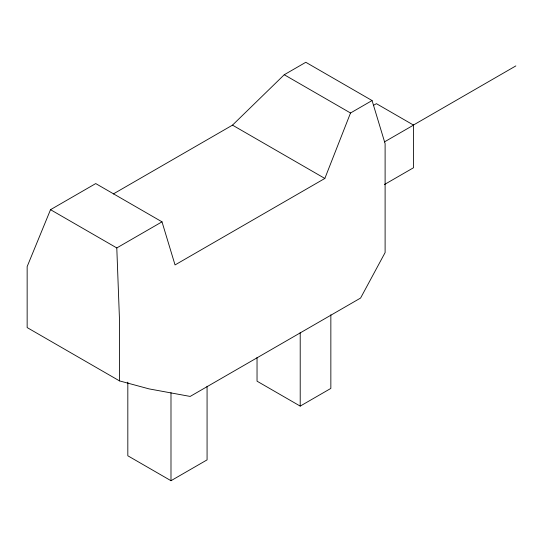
<?xml version="1.0" encoding="UTF-8"?>
<svg xmlns="http://www.w3.org/2000/svg" width="543" height="543" viewBox="0 0 543 543"><rect width="100%" height="100%" fill="white"/><g stroke="black" fill="none" stroke-linecap="round" stroke-linejoin="round"><path stroke-width="0.81" d="M127.822 382.136L127.822 455.781L170.991 480.711L207.073 459.88L207.073 386.229M170.991 480.711L170.991 392.67M324.843 178.45L350.52 112.998L372.07 100.55L385.109 143.651L385.109 252.583L360.593 298.039L190.165 396.431L149.026 388.883L119.494 380.887L27.15 327.572L27.15 266.606L50.526 209.679L95.731 183.575L162.004 221.836L175.043 264.936L324.843 178.45L232.499 125.134L113.29 193.96M232.499 125.134L284.247 74.737L305.804 62.289L372.07 100.55M50.526 209.679L116.793 247.934L162.004 221.836M373.489 105.349L376.401 103.665L413.542 125.107L413.542 167.733L384.43 184.539M413.284 125.128L515.85 65.913M384.43 141.913L413.542 125.107M257.036 357.477L257.036 381.179L300.211 406.103L330.85 388.415L330.85 314.764M284.247 74.737L350.52 112.998M116.793 247.934L119.494 319.922L119.494 380.887M300.211 332.459L300.211 406.103"/></g></svg>
